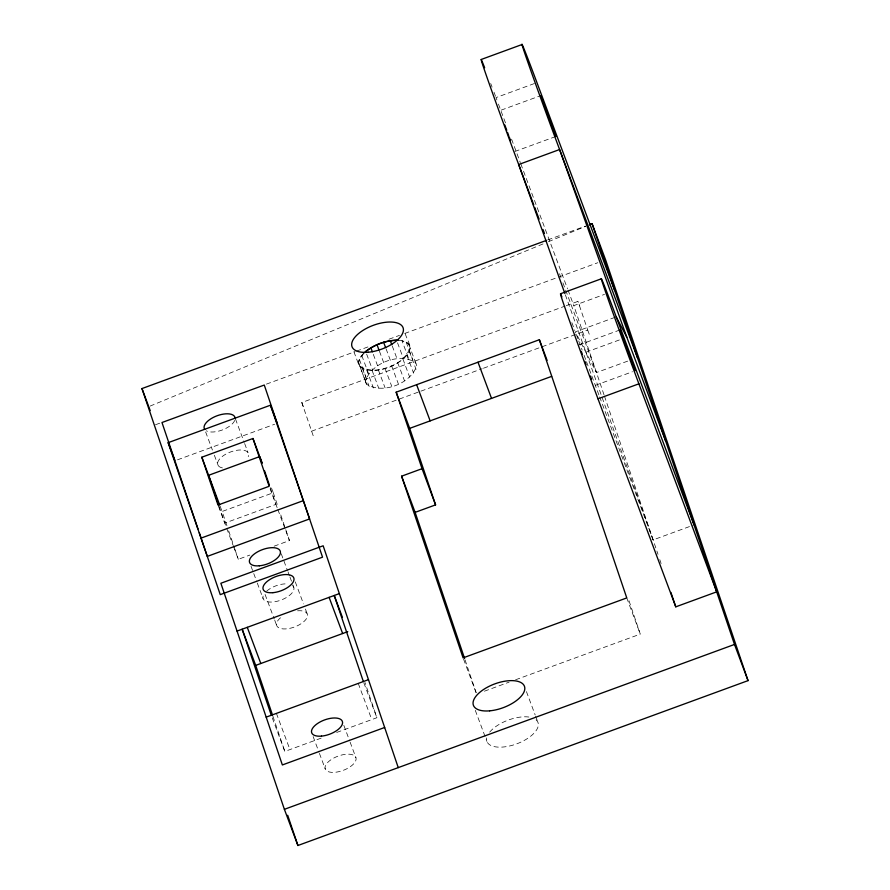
<?xml version="1.0" encoding="UTF-8"?>
<svg xmlns="http://www.w3.org/2000/svg" width="890" height="890" viewBox="0 0 890 890"><rect width="100%" height="100%" fill="white"/><g stroke="black" fill="none" stroke-linecap="round" stroke-linejoin="round"><path stroke-width="0.67" stroke-dasharray="4.45 3.34" d="M366.457 384.135L365.412 381.042C371.208 362.986 399.677 352.173 415.686 362.63L416.743 365.723C410.935 383.779 382.466 394.593 366.457 384.135L358.648 362.953L359.349 359.338L363.721 353.497M359.694 366.046C375.702 376.503 404.171 365.69 409.967 347.634L408.922 344.541L406.196 342.183L401.98 340.714L396.562 340.236M363.365 353.464L360.139 357.435L358.559 361.251L358.737 364.666L360.65 367.436C371.241 373.711 384.502 369.061 394.837 364.411C400.044 361.574 405.084 358.125 408.477 353.152C412.893 346.522 406.563 339.491 405.05 333.005M150.021 406.118L543.245 243.838M548.385 241.713L585.653 226.338M534.378 83.538L496.019 97.588L497.966 102.784M501.148 110.138L540.786 95.619M514.821 151.5L555.738 136.515M547.717 239.933L585.553 226.071M155.505 424.741L160.723 422.828M266.399 384.124L355.11 351.628M356.423 351.149L368.16 346.844M389.041 339.201L399.476 335.374M404.694 333.461L557.34 277.546M558.642 277.068L597.78 262.728M313.191 435.744L301.788 402.536L564.961 306.138M566.263 305.659L577.988 301.365L579.69 305.882M603.998 394.782L573.816 305.615L604.51 294.368M177.511 459.819L274.632 424.241M614.957 317.352L575.318 331.87L596.478 372.554L628.44 360.839M311.5 431.227L419.635 391.611M420.937 391.133L482.169 368.705M483.481 368.226L587.7 330.045L577.988 301.365M579.168 344.897L620.085 329.901M585.898 352.206L620.419 339.568M226.928 525.701L222.122 511.483L273.274 492.749L270.371 484.994M595.399 385.314L632.49 371.731M233.469 546.371L238.309 559.298L249.812 555.082M274.109 546.182L289.45 540.564L279.827 512.128M599.638 396.884L653.115 539.896L692.765 525.378M272.262 717.852L284.822 751.449L322.414 737.677M336.709 732.448L376.893 717.718L364.978 682.519M484.416 691.196L509.091 682.163M515.588 679.782L640.299 634.103L628.318 598.714M409.889 345.921L407.965 343.151L401.98 340.714L408.755 358.803M587.7 330.045L589.391 334.573M498.445 104.086L505.743 123.588M511.583 139.196L520.327 162.592M520.817 163.893L567.497 288.716M567.987 290.007L573.816 305.615M559.521 273.742L560.978 277.636M562.925 282.842L596.478 372.554M576.297 334.473L578.233 339.668M578.723 340.97L582.127 350.07M584.074 355.277L586.02 360.472M586.499 361.774L591.361 374.779M591.85 376.081L599.148 395.583M626.771 597.924L640.299 634.103M408.922 344.541L416.743 365.723M406.196 342.183L412.971 360.272M409.267 351.25L416.042 369.339M406.864 355.143L413.639 373.233M397.53 342.817L403.326 358.325M402.925 359.037L409.689 377.126M526.435 691.608L535.135 714.859M535.613 716.15L538.027 722.613M392.245 345.954L397.074 358.881M397.719 362.686L404.483 380.775M386.06 348.791L390.41 360.417M391.6 365.834L398.364 383.924M379.44 351.216L383.79 362.842M384.981 368.26L391.745 386.349M373.322 354.365L377.672 365.99M378.317 369.795L385.081 387.884M366.658 354.131L372.454 369.639M372.053 370.351L378.817 388.441M361.752 355.444L368.516 373.533M366.636 369.873L373.399 387.962M359.349 359.338L366.113 377.427M362.419 368.404L369.183 386.494M358.648 362.953L365.412 381.042M353.909 351.739L358.737 364.666M463.579 659.167L476.139 692.765M475.282 710.342L486.886 741.348M301.788 402.536L303.479 407.064M363.843 682.83L376.893 717.718M358.247 683.42L371.775 719.598M270.126 488.877L277.368 508.257M277.858 509.547L289.45 540.564M235.472 418.99L244.172 442.252M244.65 443.543L248.032 452.587M295.28 581.904L303.501 603.876M305.426 609.038L307.361 614.211M281.229 553.747L287.503 570.546M287.993 571.836L289.439 575.708M289.929 576.998L292.343 583.462M292.821 584.752L293.789 587.344M343.829 725.35L349.636 740.858M350.115 742.149L355.911 757.646A16.343 7.565 -20.5 0 1 334.996 772.298A16.343 7.565 -20.5 0 1 330.791 759.871A16.343 7.565 -20.5 0 1 355.911 757.646M205.657 431.984L212.432 450.073M214.357 455.246L218.228 465.581M265.075 594.442L274.254 618.995M274.743 620.285L276.668 625.448M251.024 566.285L256.821 581.782M257.299 583.072L263.106 598.581M313.147 736.586L318.943 752.095M319.421 753.385L325.228 768.893M220.186 506.321L222.122 511.483M218.495 506.321L226.227 526.991M226.705 528.282L232.991 545.081M276.412 713.391L289.94 749.569M565.361 294.857L653.115 539.896M604.444 396.083L658.01 554.337M659.779 559.587L661.114 563.526M465.036 659.824L476.172 692.743M273.274 492.749L278.081 506.966M270.237 487.587L275.922 504.385L224.769 523.12L219.085 506.321M228.686 530.863L234.37 547.673M234.804 548.963L238.309 559.298M272.907 716.239L284.822 751.449M536.114 719.843A27.234 12.616 -20.5 0 1 516.5 743.94A27.234 12.616 -20.5 0 1 486.708 737.932M489.7 732.136A27.234 12.616 -20.5 0 1 531.475 717.551M571.847 322.625A76.273 0.99 69.9 0 1 574.806 330.513M490.713 83.482A76.273 0.99 69.9 0 1 492.07 87.087M494.006 92.204A76.273 0.99 69.9 0 1 495.507 96.22M292.643 585.676A16.343 7.565 -20.5 0 1 278.848 600.806A16.343 7.565 -20.5 0 1 263.941 594.242M266.722 591.082A16.343 7.565 -20.5 0 1 287.581 583.918M234.704 420.469A16.343 7.565 -20.5 0 1 221.999 430.093A16.343 7.565 -20.5 0 1 206.335 430.838M222.411 467.906A16.343 7.565 -20.5 0 1 228.752 452.699A16.343 7.565 -20.5 0 1 248.232 456.648M297.583 610.807A16.343 7.565 -20.5 0 1 305.337 620.141A16.343 7.565 -20.5 0 1 281.819 628.752A16.343 7.565 -20.5 0 1 282.241 616.436"/><path stroke-width="1.33" d="M364.144 352.829C373.522 344.664 386.093 339.98 398.542 340.225M365.69 351.55C374.501 344.73 385.426 340.681 396.562 340.236M589.514 224.747L592.084 223.69L605.612 259.869L748.034 680.627L297.916 845.5L284.388 809.322L141.966 388.563L546.416 240.411M481.178 59.485L522.096 44.5M589.469 224.647L592.084 223.69L734.495 644.449L748.034 680.627M560.478 293.778L601.395 278.781M270.46 405.206L309.587 518.926L207.292 556.395L168.154 442.675L270.46 405.206L277.224 423.295M252.971 438.481L269.158 486.296L218.006 505.031L201.83 457.215L252.971 438.481L259.257 455.28M464.591 658.511L415.118 512.362L435.577 504.875L422.049 468.685L396.161 392.19L539.373 339.724L547.105 360.406M262.161 463.034L259.735 456.57L208.594 475.305L218.651 505.031M435.577 504.875L409.689 428.368L551.622 376.381M200.528 538.305L302.822 500.836M597.98 398.809L638.898 383.824L716.695 591.85L675.777 606.835L597.98 398.809A76.273 0.99 69.9 0 1 569.111 319.655A76.273 0.99 69.9 0 1 561.89 296.904M539.373 339.724L626.771 597.924L463.089 657.877L401.59 476.183L422.049 468.685M237.052 631.077L339.346 593.608M272.462 714.937L255.697 665.386L347.756 631.655M266.177 717.14L368.471 679.671M384.658 727.486L282.364 764.955L220.865 583.261L323.159 545.793L398.242 767.614M284.388 809.322L734.495 644.449M638.898 383.824A76.273 0.99 69.9 0 1 603.887 287.036A76.273 0.99 69.9 0 1 616.236 316.885L626.816 337.221L665.72 441.24M590.293 375.992L591.527 379.262M614.734 290.63L536.937 82.592A76.273 0.99 69.9 0 0 524.588 52.755A76.273 0.99 69.9 0 0 559.599 149.531L626.816 337.221M637.396 357.569L559.599 149.531L518.681 164.528L564.894 293.555M616.236 316.885L694.044 524.911M533.744 204.834L518.681 164.528A76.273 0.99 69.9 0 1 488.054 80.412A76.273 0.99 69.9 0 1 484.649 67.74M534.723 207.426L539.095 219.129M542.989 229.531L544.446 233.436M477.997 362.208L491.525 398.386M416.62 384.691L430.148 420.87M390.31 340.792L391.756 344.664M383.646 342.327L385.581 347.501M396.161 392.19L409.689 428.368M377.026 344.753L378.962 349.926M370.896 347.901L372.354 351.772M401.59 476.183L415.118 512.362M342.45 617.449L334.228 595.477L363.365 681.54M329.111 597.357L342.65 633.535M201.83 457.215L219.708 505.019M247.275 627.328L260.803 663.506M255.697 665.386L242.158 629.208L271.294 715.271M168.154 442.675L174.93 460.764L161.98 422.516L264.274 385.047L322.536 557.173L220.242 594.642L199.316 532.81M141.966 388.563L148.252 405.362M148.73 406.652L150.188 410.535M509.191 136.86L510.582 140.62M507.545 132.421L508.724 135.614M504.853 125.023L506.766 130.296M584.919 361.418L586.065 364.577M581.315 351.372L582.405 354.454M670.893 592.395L675.777 606.835M259.735 456.57L261.927 463.034M264.553 470.788L269.358 484.994M175.363 462.077L197.981 528.883M287.681 815.262L297.916 845.5M204.7 429.403A16.343 7.565 -20.5 0 1 217.205 415.719A16.343 7.565 -20.5 0 1 235.127 418.278M541.198 96.509L540.786 95.619L555.738 136.515L541.198 96.509M620.497 330.802L620.085 329.901L635.048 370.796L620.497 330.802M489.645 710.843A27.234 12.616 -20.5 0 0 524.499 686.435A27.234 12.616 -20.5 0 0 482.636 690.139A27.234 12.616 -20.5 0 0 489.645 710.843M368.26 352.24A27.234 12.616 -20.5 0 0 403.114 327.832A27.234 12.616 -20.5 0 0 361.251 331.536A27.234 12.616 -20.5 0 0 368.26 352.24M259.346 565.806A16.343 7.565 -20.5 0 0 280.261 551.166A16.343 7.565 -20.5 0 0 255.141 553.38A16.343 7.565 -20.5 0 0 259.346 565.806M272.918 592.673A16.343 7.565 -20.5 0 0 293.834 578.033A16.343 7.565 -20.5 0 0 268.713 580.258A16.343 7.565 -20.5 0 0 272.918 592.673M321.468 736.119A16.343 7.565 -20.5 0 0 342.383 721.467A16.343 7.565 -20.5 0 0 317.263 723.692A16.343 7.565 -20.5 0 0 321.468 736.119"/></g></svg>
